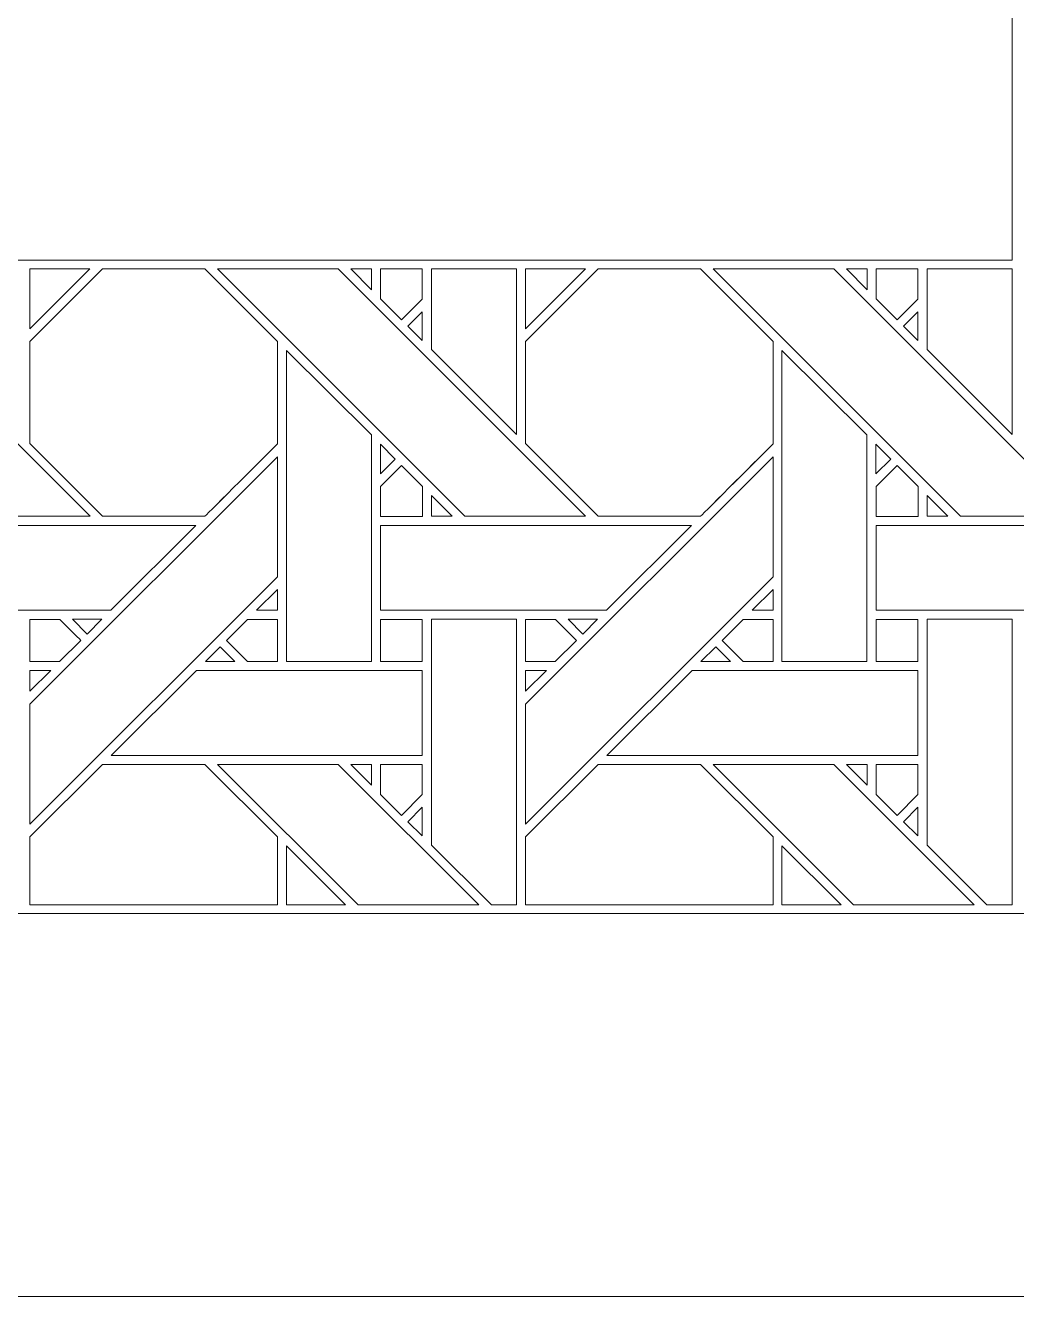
# Model space of a CAD drawing. Header units: inches. Extents: x 6.4 to 18.4, y 3.1 to 15.1.
# Drawn here: x 14.509 to 16.406, y 3.095 to 5.529 of the extents above; entities that cross this region are included whole.
import ezdxf

# ---------------------------------------------------------------- set-up
doc = ezdxf.new("R2010")
doc.units = ezdxf.units.IN
doc.header["$MEASUREMENT"] = 0
doc.layers.add('Design', color=7, linetype='Continuous', lineweight=0)

msp = doc.modelspace()

# ---------------------------------------------------------------- linework, layer by layer
at = {"layer": 'Design'}
for points, knots in [([(18.3821, 15.0948), (18.3821, 15.0948), (6.3829, 15.0948), (6.3829, 15.0948), (6.3829, 15.0948), (6.3829, 3.0948), (6.3829, 3.0948), (6.3829, 3.0948), (18.3829, 3.0948), (18.3829, 3.0948), (18.3829, 3.0948), (18.3829, 15.0948), (18.3829, 15.0948), (18.3829, 15.0948), (18.3821, 15.0948), (18.3821, 15.0948)], [0, 0, 0, 0, 1, 1, 1, 2, 2, 2, 3, 3, 3, 4, 4, 4, 5, 5, 5, 5]), ([(17.6485, 14.3611), (17.6485, 14.3611), (7.1165, 14.3611), (7.1165, 14.3611), (7.1165, 14.3611), (7.1165, 3.8284), (7.1165, 3.8284), (7.1165, 3.8284), (17.6492, 3.8284), (17.6492, 3.8284), (17.6492, 3.8284), (17.6492, 14.3611), (17.6492, 14.3611), (17.6492, 14.3611), (17.6485, 14.3611), (17.6485, 14.3611)], [0, 0, 0, 0, 1, 1, 1, 2, 2, 2, 3, 3, 3, 4, 4, 4, 5, 5, 5, 5]), ([(8.3676, 5.0795), (8.3676, 5.0795), (8.3676, 13.1101), (8.3676, 13.1101), (8.3676, 13.1101), (16.3981, 13.1101), (16.3981, 13.1101), (16.3981, 13.1101), (16.3981, 5.0795), (16.3981, 5.0795), (16.3981, 5.0795), (8.3676, 5.0795), (8.3676, 5.0795)], [0, 0, 0, 0, 1, 1, 1, 2, 2, 2, 3, 3, 3, 4, 4, 4, 4]), ([(14.5179, 5.0628), (14.5179, 5.0628), (14.6326, 5.0628), (14.6326, 5.0628), (14.6326, 5.0628), (14.5179, 4.9481), (14.5179, 4.9481), (14.5179, 4.9481), (14.5179, 5.0628), (14.5179, 5.0628)], [0, 0, 0, 0, 1, 1, 1, 2, 2, 2, 3, 3, 3, 3]), ([(15.2865, 5.0628), (15.2865, 5.0628), (15.4494, 5.0628), (15.4494, 5.0628), (15.4494, 5.0628), (15.4494, 4.7452), (15.4494, 4.7452), (15.4494, 4.7452), (15.2865, 4.9081), (15.2865, 4.9081), (15.2865, 4.9081), (15.2865, 5.0628), (15.2865, 5.0628)], [0, 0, 0, 0, 1, 1, 1, 2, 2, 2, 3, 3, 3, 4, 4, 4, 4]), ([(15.4666, 5.0628), (15.4666, 5.0628), (15.5813, 5.0628), (15.5813, 5.0628), (15.5813, 5.0628), (15.4666, 4.9481), (15.4666, 4.9481), (15.4666, 4.9481), (15.4666, 5.0628), (15.4666, 5.0628)], [0, 0, 0, 0, 1, 1, 1, 2, 2, 2, 3, 3, 3, 3]), ([(16.3982, 5.0628), (16.3982, 5.0628), (16.3982, 4.7452), (16.3982, 4.7452), (16.3982, 4.7452), (16.2352, 4.9081), (16.2352, 4.9081), (16.2352, 4.9081), (16.2352, 5.0628), (16.2352, 5.0628), (16.2352, 5.0628), (16.3982, 5.0628), (16.3982, 5.0628)], [0, 0, 0, 0, 1, 1, 1, 2, 2, 2, 3, 3, 3, 4, 4, 4, 4]), ([(13.9283, 5.0624), (13.9283, 5.0624), (14.1592, 5.0624), (14.1592, 5.0624), (14.1592, 5.0624), (14.6329, 4.5888), (14.6329, 4.5888), (14.6329, 4.5888), (14.4018, 4.5888), (14.4018, 4.5888), (14.4018, 4.5888), (13.9283, 5.0624), (13.9283, 5.0624)], [0, 0, 0, 0, 1, 1, 1, 2, 2, 2, 3, 3, 3, 4, 4, 4, 4]), ([(14.5179, 4.728), (14.5179, 4.728), (14.5179, 4.9237), (14.5179, 4.9237), (14.5179, 4.9237), (14.6566, 5.0624), (14.6566, 5.0624), (14.6566, 5.0624), (14.8528, 5.0624), (14.8528, 5.0624), (14.8528, 5.0624), (14.9915, 4.9237), (14.9915, 4.9237), (14.9915, 4.9237), (14.9915, 4.7274), (14.9915, 4.7274), (14.9737, 4.7095), (14.8618, 4.5978), (14.8528, 4.5888), (14.8528, 4.5888), (14.6571, 4.5888), (14.6571, 4.5888), (14.6571, 4.5888), (14.5179, 4.728), (14.5179, 4.728)], [0, 0, 0, 0, 1, 1, 1, 2, 2, 2, 3, 3, 3, 4, 4, 4, 5, 5, 5, 6, 6, 6, 7, 7, 7, 8, 8, 8, 8]), ([(14.6571, 4.5888), (14.6571, 4.5888), (14.5179, 4.728), (14.5179, 4.728), (14.5179, 4.728), (14.5179, 4.9237), (14.5179, 4.9237), (14.5179, 4.9237), (14.6566, 5.0624), (14.6566, 5.0624), (14.6566, 5.0624), (14.8528, 5.0624), (14.8528, 5.0624), (14.8528, 5.0624), (14.9915, 4.9237), (14.9915, 4.9237), (14.9915, 4.9237), (14.9915, 4.7274), (14.9915, 4.7274), (14.9736, 4.7094), (14.8617, 4.5977), (14.8528, 4.5888), (14.8528, 4.5888), (14.6571, 4.5888), (14.6571, 4.5888)], [0, 0, 0, 0, 1, 1, 1, 2, 2, 2, 3, 3, 3, 4, 4, 4, 5, 5, 5, 6, 6, 6, 7, 7, 7, 8, 8, 8, 8]), ([(14.877, 5.0624), (14.877, 5.0624), (15.1079, 5.0624), (15.1079, 5.0624), (15.1079, 5.0624), (15.5816, 4.5888), (15.5816, 4.5888), (15.5816, 4.5888), (15.3506, 4.5888), (15.3506, 4.5888), (15.3506, 4.5888), (14.877, 5.0624), (14.877, 5.0624)], [0, 0, 0, 0, 1, 1, 1, 2, 2, 2, 3, 3, 3, 4, 4, 4, 4]), ([(15.1715, 5.0624), (15.1715, 5.0624), (15.1715, 5.0226), (15.1715, 5.0226), (15.1715, 5.0226), (15.1321, 5.0624), (15.1321, 5.0624), (15.1321, 5.0624), (15.1715, 5.0624), (15.1715, 5.0624)], [0, 0, 0, 0, 1, 1, 1, 2, 2, 2, 3, 3, 3, 3]), ([(15.269, 5.0624), (15.269, 5.0624), (15.269, 5.0048), (15.269, 5.0048), (15.269, 5.0048), (15.2291, 4.9648), (15.2291, 4.9648), (15.2291, 4.9648), (15.1887, 5.0052), (15.1887, 5.0052), (15.1887, 5.0052), (15.1887, 5.0624), (15.1887, 5.0624), (15.1887, 5.0624), (15.269, 5.0624), (15.269, 5.0624)], [0, 0, 0, 0, 1, 1, 1, 2, 2, 2, 3, 3, 3, 4, 4, 4, 5, 5, 5, 5]), ([(15.2291, 4.9648), (15.2291, 4.9648), (15.1887, 5.0052), (15.1887, 5.0052), (15.1887, 5.0052), (15.1887, 5.0624), (15.1887, 5.0624), (15.1887, 5.0624), (15.269, 5.0624), (15.269, 5.0624), (15.269, 5.0624), (15.269, 5.0048), (15.269, 5.0048), (15.269, 5.0048), (15.2291, 4.9648), (15.2291, 4.9648)], [0, 0, 0, 0, 1, 1, 1, 2, 2, 2, 3, 3, 3, 4, 4, 4, 5, 5, 5, 5]), ([(15.4666, 4.728), (15.4666, 4.728), (15.4666, 4.9237), (15.4666, 4.9237), (15.4666, 4.9237), (15.6053, 5.0624), (15.6053, 5.0624), (15.6053, 5.0624), (15.8015, 5.0624), (15.8015, 5.0624), (15.8015, 5.0624), (15.9403, 4.9237), (15.9403, 4.9237), (15.9403, 4.9237), (15.9403, 4.7274), (15.9403, 4.7274), (15.9225, 4.7095), (15.8105, 4.5978), (15.8016, 4.5888), (15.8016, 4.5888), (15.6058, 4.5888), (15.6058, 4.5888), (15.6058, 4.5888), (15.4666, 4.728), (15.4666, 4.728)], [0, 0, 0, 0, 1, 1, 1, 2, 2, 2, 3, 3, 3, 4, 4, 4, 5, 5, 5, 6, 6, 6, 7, 7, 7, 8, 8, 8, 8]), ([(15.6058, 4.5888), (15.6058, 4.5888), (15.4666, 4.728), (15.4666, 4.728), (15.4666, 4.728), (15.4666, 4.9237), (15.4666, 4.9237), (15.4666, 4.9237), (15.6053, 5.0624), (15.6053, 5.0624), (15.6053, 5.0624), (15.8015, 5.0624), (15.8015, 5.0624), (15.8015, 5.0624), (15.9403, 4.9237), (15.9403, 4.9237), (15.9403, 4.9237), (15.9403, 4.7274), (15.9403, 4.7274), (15.9223, 4.7094), (15.8104, 4.5977), (15.8016, 4.5888), (15.8016, 4.5888), (15.6058, 4.5888), (15.6058, 4.5888)], [0, 0, 0, 0, 1, 1, 1, 2, 2, 2, 3, 3, 3, 4, 4, 4, 5, 5, 5, 6, 6, 6, 7, 7, 7, 8, 8, 8, 8]), ([(15.8257, 5.0624), (15.8257, 5.0624), (16.0567, 5.0624), (16.0567, 5.0624), (16.0567, 5.0624), (16.5303, 4.5888), (16.5303, 4.5888), (16.5303, 4.5888), (16.2993, 4.5888), (16.2993, 4.5888), (16.2993, 4.5888), (15.8257, 5.0624), (15.8257, 5.0624)], [0, 0, 0, 0, 1, 1, 1, 2, 2, 2, 3, 3, 3, 4, 4, 4, 4]), ([(16.1202, 5.0624), (16.1202, 5.0624), (16.1202, 5.0226), (16.1202, 5.0226), (16.1202, 5.0226), (16.0808, 5.0624), (16.0808, 5.0624), (16.0808, 5.0624), (16.1202, 5.0624), (16.1202, 5.0624)], [0, 0, 0, 0, 1, 1, 1, 2, 2, 2, 3, 3, 3, 3]), ([(16.2177, 5.0624), (16.2177, 5.0624), (16.2177, 5.0048), (16.2177, 5.0048), (16.2177, 5.0048), (16.1778, 4.9648), (16.1778, 4.9648), (16.1778, 4.9648), (16.1375, 5.0052), (16.1375, 5.0052), (16.1375, 5.0052), (16.1375, 5.0624), (16.1375, 5.0624), (16.1375, 5.0624), (16.2177, 5.0624), (16.2177, 5.0624)], [0, 0, 0, 0, 1, 1, 1, 2, 2, 2, 3, 3, 3, 4, 4, 4, 5, 5, 5, 5]), ([(16.1778, 4.9648), (16.1778, 4.9648), (16.1375, 5.0052), (16.1375, 5.0052), (16.1375, 5.0052), (16.1375, 5.0624), (16.1375, 5.0624), (16.1375, 5.0624), (16.2177, 5.0624), (16.2177, 5.0624), (16.2177, 5.0624), (16.2177, 5.0048), (16.2177, 5.0048), (16.2177, 5.0048), (16.1778, 4.9648), (16.1778, 4.9648)], [0, 0, 0, 0, 1, 1, 1, 2, 2, 2, 3, 3, 3, 4, 4, 4, 5, 5, 5, 5]), ([(15.269, 4.9806), (15.269, 4.9806), (15.269, 4.9254), (15.269, 4.9254), (15.269, 4.9254), (15.2412, 4.9528), (15.2412, 4.9528), (15.2412, 4.9528), (15.269, 4.9806), (15.269, 4.9806)], [0, 0, 0, 0, 1, 1, 1, 2, 2, 2, 3, 3, 3, 3]), ([(16.2177, 4.9806), (16.2177, 4.9806), (16.2177, 4.9254), (16.2177, 4.9254), (16.2177, 4.9254), (16.1899, 4.9528), (16.1899, 4.9528), (16.1899, 4.9528), (16.2177, 4.9806), (16.2177, 4.9806)], [0, 0, 0, 0, 1, 1, 1, 2, 2, 2, 3, 3, 3, 3]), ([(15.1714, 4.7445), (15.1714, 4.7445), (15.1714, 4.3108), (15.1714, 4.3108), (15.1714, 4.3108), (15.0087, 4.3108), (15.0087, 4.3108), (15.0087, 4.3108), (15.0087, 4.9066), (15.0087, 4.9066), (15.0087, 4.9066), (15.1714, 4.7445), (15.1714, 4.7445)], [0, 0, 0, 0, 1, 1, 1, 2, 2, 2, 3, 3, 3, 4, 4, 4, 4]), ([(16.1201, 4.7445), (16.1201, 4.7445), (16.1201, 4.3108), (16.1201, 4.3108), (16.1201, 4.3108), (15.9574, 4.3108), (15.9574, 4.3108), (15.9574, 4.3108), (15.9574, 4.9066), (15.9574, 4.9066), (15.9574, 4.9066), (16.1201, 4.7445), (16.1201, 4.7445)], [0, 0, 0, 0, 1, 1, 1, 2, 2, 2, 3, 3, 3, 4, 4, 4, 4]), ([(15.1887, 4.6702), (15.1887, 4.6702), (15.1887, 4.727), (15.1887, 4.727), (15.1887, 4.727), (15.2169, 4.6984), (15.2169, 4.6984), (15.2169, 4.6984), (15.1887, 4.6702), (15.1887, 4.6702)], [0, 0, 0, 0, 1, 1, 1, 2, 2, 2, 3, 3, 3, 3]), ([(16.1374, 4.6702), (16.1374, 4.6702), (16.1374, 4.727), (16.1374, 4.727), (16.1374, 4.727), (16.1656, 4.6984), (16.1656, 4.6984), (16.1656, 4.6984), (16.1374, 4.6702), (16.1374, 4.6702)], [0, 0, 0, 0, 1, 1, 1, 2, 2, 2, 3, 3, 3, 3]), ([(14.5179, 4.2294), (14.5179, 4.2294), (14.9915, 4.703), (14.9915, 4.703), (14.9915, 4.703), (14.9915, 4.473), (14.9915, 4.473), (14.9915, 4.473), (14.5179, 3.9994), (14.5179, 3.9994), (14.5179, 3.9994), (14.5179, 4.2294), (14.5179, 4.2294)], [0, 0, 0, 0, 1, 1, 1, 2, 2, 2, 3, 3, 3, 4, 4, 4, 4]), ([(15.4666, 4.2294), (15.4666, 4.2294), (15.9403, 4.703), (15.9403, 4.703), (15.9403, 4.703), (15.9403, 4.473), (15.9403, 4.473), (15.9403, 4.473), (15.4666, 3.9994), (15.4666, 3.9994), (15.4666, 3.9994), (15.4666, 4.2294), (15.4666, 4.2294)], [0, 0, 0, 0, 1, 1, 1, 2, 2, 2, 3, 3, 3, 4, 4, 4, 4]), ([(15.2694, 4.5885), (15.2694, 4.5885), (15.1887, 4.5885), (15.1887, 4.5885), (15.1887, 4.5885), (15.1887, 4.6458), (15.1887, 4.6458), (15.1887, 4.6458), (15.2291, 4.6861), (15.2291, 4.6861), (15.2291, 4.6861), (15.2694, 4.6458), (15.2694, 4.6458), (15.2694, 4.6458), (15.2694, 4.5885), (15.2694, 4.5885)], [0, 0, 0, 0, 1, 1, 1, 2, 2, 2, 3, 3, 3, 4, 4, 4, 5, 5, 5, 5]), ([(15.1887, 4.6458), (15.1887, 4.6458), (15.2291, 4.6861), (15.2291, 4.6861), (15.2291, 4.6861), (15.2694, 4.6458), (15.2694, 4.6458), (15.2694, 4.6458), (15.2694, 4.5885), (15.2694, 4.5885), (15.2694, 4.5885), (15.1887, 4.5885), (15.1887, 4.5885), (15.1887, 4.5885), (15.1887, 4.6458), (15.1887, 4.6458)], [0, 0, 0, 0, 1, 1, 1, 2, 2, 2, 3, 3, 3, 4, 4, 4, 5, 5, 5, 5]), ([(16.2181, 4.5885), (16.2181, 4.5885), (16.1375, 4.5885), (16.1375, 4.5885), (16.1375, 4.5885), (16.1375, 4.6458), (16.1375, 4.6458), (16.1375, 4.6458), (16.1778, 4.6861), (16.1778, 4.6861), (16.1778, 4.6861), (16.2181, 4.6458), (16.2181, 4.6458), (16.2181, 4.6458), (16.2181, 4.5885), (16.2181, 4.5885)], [0, 0, 0, 0, 1, 1, 1, 2, 2, 2, 3, 3, 3, 4, 4, 4, 5, 5, 5, 5]), ([(16.1375, 4.6458), (16.1375, 4.6458), (16.1778, 4.6861), (16.1778, 4.6861), (16.1778, 4.6861), (16.2181, 4.6458), (16.2181, 4.6458), (16.2181, 4.6458), (16.2181, 4.5885), (16.2181, 4.5885), (16.2181, 4.5885), (16.1375, 4.5885), (16.1375, 4.5885), (16.1375, 4.5885), (16.1375, 4.6458), (16.1375, 4.6458)], [0, 0, 0, 0, 1, 1, 1, 2, 2, 2, 3, 3, 3, 4, 4, 4, 5, 5, 5, 5]), ([(15.3264, 4.5888), (15.3264, 4.5888), (15.2866, 4.5888), (15.2866, 4.5888), (15.2866, 4.5888), (15.2866, 4.6286), (15.2866, 4.6286), (15.2866, 4.6286), (15.3264, 4.5888), (15.3264, 4.5888)], [0, 0, 0, 0, 1, 1, 1, 2, 2, 2, 3, 3, 3, 3]), ([(16.2751, 4.5888), (16.2751, 4.5888), (16.2354, 4.5888), (16.2354, 4.5888), (16.2354, 4.5888), (16.2354, 4.6285), (16.2354, 4.6285), (16.2354, 4.6285), (16.2751, 4.5888), (16.2751, 4.5888)], [0, 0, 0, 0, 1, 1, 1, 2, 2, 2, 3, 3, 3, 3]), ([(14.24, 4.4088), (14.24, 4.4088), (14.24, 4.5715), (14.24, 4.5715), (14.24, 4.5715), (14.8357, 4.5715), (14.8357, 4.5715), (14.8357, 4.5715), (14.673, 4.4088), (14.673, 4.4088), (14.673, 4.4088), (14.24, 4.4088), (14.24, 4.4088)], [0, 0, 0, 0, 1, 1, 1, 2, 2, 2, 3, 3, 3, 4, 4, 4, 4]), ([(15.1887, 4.4088), (15.1887, 4.4088), (15.1887, 4.5715), (15.1887, 4.5715), (15.1887, 4.5715), (15.7844, 4.5715), (15.7844, 4.5715), (15.7844, 4.5715), (15.6217, 4.4088), (15.6217, 4.4088), (15.6217, 4.4088), (15.1887, 4.4088), (15.1887, 4.4088)], [0, 0, 0, 0, 1, 1, 1, 2, 2, 2, 3, 3, 3, 4, 4, 4, 4]), ([(16.1375, 4.4088), (16.1375, 4.4088), (16.1375, 4.5715), (16.1375, 4.5715), (16.1375, 4.5715), (16.7332, 4.5715), (16.7332, 4.5715), (16.7332, 4.5715), (16.5704, 4.4088), (16.5704, 4.4088), (16.5704, 4.4088), (16.1375, 4.4088), (16.1375, 4.4088)], [0, 0, 0, 0, 1, 1, 1, 2, 2, 2, 3, 3, 3, 4, 4, 4, 4]), ([(14.9517, 4.4089), (14.9517, 4.4089), (14.9915, 4.4486), (14.9915, 4.4486), (14.9915, 4.4486), (14.9915, 4.4089), (14.9915, 4.4089), (14.9915, 4.4089), (14.9517, 4.4089), (14.9517, 4.4089)], [0, 0, 0, 0, 1, 1, 1, 2, 2, 2, 3, 3, 3, 3]), ([(15.9005, 4.4089), (15.9005, 4.4089), (15.9403, 4.4486), (15.9403, 4.4486), (15.9403, 4.4486), (15.9403, 4.4089), (15.9403, 4.4089), (15.9403, 4.4089), (15.9005, 4.4089), (15.9005, 4.4089)], [0, 0, 0, 0, 1, 1, 1, 2, 2, 2, 3, 3, 3, 3]), ([(14.6153, 4.3512), (14.6153, 4.3512), (14.5748, 4.3107), (14.5748, 4.3107), (14.5748, 4.3107), (14.5179, 4.3107), (14.5179, 4.3107), (14.5179, 4.3107), (14.5179, 4.3915), (14.5179, 4.3915), (14.5179, 4.3915), (14.5749, 4.3915), (14.5749, 4.3915), (14.5801, 4.3864), (14.6108, 4.3556), (14.6153, 4.3512)], [0, 0, 0, 0, 1, 1, 1, 2, 2, 2, 3, 3, 3, 4, 4, 4, 5, 5, 5, 5]), ([(14.5179, 4.3107), (14.5179, 4.3107), (14.5179, 4.3915), (14.5179, 4.3915), (14.5179, 4.3915), (14.5749, 4.3915), (14.5749, 4.3915), (14.5801, 4.3864), (14.6108, 4.3556), (14.6153, 4.3512), (14.6153, 4.3512), (14.5748, 4.3107), (14.5748, 4.3107), (14.5748, 4.3107), (14.5179, 4.3107), (14.5179, 4.3107)], [0, 0, 0, 0, 1, 1, 1, 2, 2, 2, 3, 3, 3, 4, 4, 4, 5, 5, 5, 5]), ([(14.5993, 4.3916), (14.5993, 4.3916), (14.6557, 4.3916), (14.6557, 4.3916), (14.6557, 4.3916), (14.6275, 4.3634), (14.6275, 4.3634), (14.6275, 4.3634), (14.5993, 4.3916), (14.5993, 4.3916)], [0, 0, 0, 0, 1, 1, 1, 2, 2, 2, 3, 3, 3, 3]), ([(14.9915, 4.3107), (14.9915, 4.3107), (14.9344, 4.3107), (14.9344, 4.3107), (14.9344, 4.3107), (14.8941, 4.3511), (14.8941, 4.3511), (14.8941, 4.3511), (14.9345, 4.3915), (14.9345, 4.3915), (14.9345, 4.3915), (14.9915, 4.3915), (14.9915, 4.3915), (14.9915, 4.3915), (14.9915, 4.3107), (14.9915, 4.3107)], [0, 0, 0, 0, 1, 1, 1, 2, 2, 2, 3, 3, 3, 4, 4, 4, 5, 5, 5, 5]), ([(14.9915, 4.3915), (14.9915, 4.3915), (14.9915, 4.3107), (14.9915, 4.3107), (14.9915, 4.3107), (14.9344, 4.3107), (14.9344, 4.3107), (14.9344, 4.3107), (14.8941, 4.3511), (14.8941, 4.3511), (14.8941, 4.3511), (14.9345, 4.3915), (14.9345, 4.3915), (14.9345, 4.3915), (14.9915, 4.3915), (14.9915, 4.3915)], [0, 0, 0, 0, 1, 1, 1, 2, 2, 2, 3, 3, 3, 4, 4, 4, 5, 5, 5, 5]), ([(15.269, 4.3107), (15.269, 4.3107), (15.1887, 4.3107), (15.1887, 4.3107), (15.1887, 4.3107), (15.1887, 4.3915), (15.1887, 4.3915), (15.1887, 4.3915), (15.269, 4.3915), (15.269, 4.3915), (15.269, 4.3915), (15.269, 4.3107), (15.269, 4.3107)], [0, 0, 0, 0, 1, 1, 1, 2, 2, 2, 3, 3, 3, 4, 4, 4, 4]), ([(15.1887, 4.3107), (15.1887, 4.3107), (15.1887, 4.3915), (15.1887, 4.3915), (15.1887, 4.3915), (15.269, 4.3915), (15.269, 4.3915), (15.269, 4.3915), (15.269, 4.3107), (15.269, 4.3107), (15.269, 4.3107), (15.1887, 4.3107), (15.1887, 4.3107)], [0, 0, 0, 0, 1, 1, 1, 2, 2, 2, 3, 3, 3, 4, 4, 4, 4]), ([(15.4494, 3.8448), (15.4494, 3.8448), (15.4011, 3.8448), (15.4011, 3.8448), (15.4011, 3.8448), (15.2865, 3.9594), (15.2865, 3.9594), (15.2865, 3.9594), (15.2865, 4.3916), (15.2865, 4.3916), (15.2865, 4.3916), (15.4494, 4.3916), (15.4494, 4.3916), (15.4494, 4.3916), (15.4494, 3.8448), (15.4494, 3.8448)], [0, 0, 0, 0, 1, 1, 1, 2, 2, 2, 3, 3, 3, 4, 4, 4, 5, 5, 5, 5]), ([(15.564, 4.3512), (15.564, 4.3512), (15.5236, 4.3107), (15.5236, 4.3107), (15.5236, 4.3107), (15.4666, 4.3107), (15.4666, 4.3107), (15.4666, 4.3107), (15.4666, 4.3915), (15.4666, 4.3915), (15.4666, 4.3915), (15.5237, 4.3915), (15.5237, 4.3915), (15.5288, 4.3864), (15.5596, 4.3556), (15.564, 4.3512)], [0, 0, 0, 0, 1, 1, 1, 2, 2, 2, 3, 3, 3, 4, 4, 4, 5, 5, 5, 5]), ([(15.4666, 4.3107), (15.4666, 4.3107), (15.4666, 4.3915), (15.4666, 4.3915), (15.4666, 4.3915), (15.5237, 4.3915), (15.5237, 4.3915), (15.5288, 4.3864), (15.5596, 4.3556), (15.564, 4.3512), (15.564, 4.3512), (15.5236, 4.3107), (15.5236, 4.3107), (15.5236, 4.3107), (15.4666, 4.3107), (15.4666, 4.3107)], [0, 0, 0, 0, 1, 1, 1, 2, 2, 2, 3, 3, 3, 4, 4, 4, 5, 5, 5, 5]), ([(15.548, 4.3916), (15.548, 4.3916), (15.6045, 4.3916), (15.6045, 4.3916), (15.6045, 4.3916), (15.5762, 4.3634), (15.5762, 4.3634), (15.5762, 4.3634), (15.548, 4.3916), (15.548, 4.3916)], [0, 0, 0, 0, 1, 1, 1, 2, 2, 2, 3, 3, 3, 3]), ([(15.9403, 4.3107), (15.9403, 4.3107), (15.8832, 4.3107), (15.8832, 4.3107), (15.8832, 4.3107), (15.8428, 4.3511), (15.8428, 4.3511), (15.8428, 4.3511), (15.8832, 4.3915), (15.8832, 4.3915), (15.8832, 4.3915), (15.9403, 4.3915), (15.9403, 4.3915), (15.9403, 4.3915), (15.9403, 4.3107), (15.9403, 4.3107)], [0, 0, 0, 0, 1, 1, 1, 2, 2, 2, 3, 3, 3, 4, 4, 4, 5, 5, 5, 5]), ([(15.9403, 4.3915), (15.9403, 4.3915), (15.9403, 4.3107), (15.9403, 4.3107), (15.9403, 4.3107), (15.8832, 4.3107), (15.8832, 4.3107), (15.8832, 4.3107), (15.8428, 4.3511), (15.8428, 4.3511), (15.8428, 4.3511), (15.8832, 4.3915), (15.8832, 4.3915), (15.8832, 4.3915), (15.9403, 4.3915), (15.9403, 4.3915)], [0, 0, 0, 0, 1, 1, 1, 2, 2, 2, 3, 3, 3, 4, 4, 4, 5, 5, 5, 5]), ([(16.2177, 4.3107), (16.2177, 4.3107), (16.1375, 4.3107), (16.1375, 4.3107), (16.1375, 4.3107), (16.1375, 4.3915), (16.1375, 4.3915), (16.1375, 4.3915), (16.2177, 4.3915), (16.2177, 4.3915), (16.2177, 4.3915), (16.2177, 4.3107), (16.2177, 4.3107)], [0, 0, 0, 0, 1, 1, 1, 2, 2, 2, 3, 3, 3, 4, 4, 4, 4]), ([(16.1375, 4.3107), (16.1375, 4.3107), (16.1375, 4.3915), (16.1375, 4.3915), (16.1375, 4.3915), (16.2177, 4.3915), (16.2177, 4.3915), (16.2177, 4.3915), (16.2177, 4.3107), (16.2177, 4.3107), (16.2177, 4.3107), (16.1375, 4.3107), (16.1375, 4.3107)], [0, 0, 0, 0, 1, 1, 1, 2, 2, 2, 3, 3, 3, 4, 4, 4, 4]), ([(16.3982, 3.8448), (16.3982, 3.8448), (16.3498, 3.8448), (16.3498, 3.8448), (16.3498, 3.8448), (16.2352, 3.9594), (16.2352, 3.9594), (16.2352, 3.9594), (16.2352, 4.3916), (16.2352, 4.3916), (16.2352, 4.3916), (16.3982, 4.3916), (16.3982, 4.3916), (16.3982, 4.3916), (16.3982, 3.8448), (16.3982, 3.8448)], [0, 0, 0, 0, 1, 1, 1, 2, 2, 2, 3, 3, 3, 4, 4, 4, 5, 5, 5, 5]), ([(14.9102, 4.3108), (14.9102, 4.3108), (14.8537, 4.3108), (14.8537, 4.3108), (14.8537, 4.3108), (14.8819, 4.339), (14.8819, 4.339), (14.8819, 4.339), (14.9102, 4.3108), (14.9102, 4.3108)], [0, 0, 0, 0, 1, 1, 1, 2, 2, 2, 3, 3, 3, 3]), ([(15.8589, 4.3108), (15.8589, 4.3108), (15.8024, 4.3108), (15.8024, 4.3108), (15.8024, 4.3108), (15.8307, 4.339), (15.8307, 4.339), (15.8307, 4.339), (15.8589, 4.3108), (15.8589, 4.3108)], [0, 0, 0, 0, 1, 1, 1, 2, 2, 2, 3, 3, 3, 3]), ([(14.5577, 4.2936), (14.5577, 4.2936), (14.5179, 4.2538), (14.5179, 4.2538), (14.5179, 4.2538), (14.5179, 4.2936), (14.5179, 4.2936), (14.5179, 4.2936), (14.5577, 4.2936), (14.5577, 4.2936)], [0, 0, 0, 0, 1, 1, 1, 2, 2, 2, 3, 3, 3, 3]), ([(14.6737, 4.1308), (14.6737, 4.1308), (14.8365, 4.2936), (14.8365, 4.2936), (14.8365, 4.2936), (15.269, 4.2936), (15.269, 4.2936), (15.269, 4.2936), (15.269, 4.1308), (15.269, 4.1308), (15.269, 4.1308), (14.6737, 4.1308), (14.6737, 4.1308)], [0, 0, 0, 0, 1, 1, 1, 2, 2, 2, 3, 3, 3, 4, 4, 4, 4]), ([(15.5064, 4.2936), (15.5064, 4.2936), (15.4666, 4.2538), (15.4666, 4.2538), (15.4666, 4.2538), (15.4666, 4.2936), (15.4666, 4.2936), (15.4666, 4.2936), (15.5064, 4.2936), (15.5064, 4.2936)], [0, 0, 0, 0, 1, 1, 1, 2, 2, 2, 3, 3, 3, 3]), ([(15.6224, 4.1308), (15.6224, 4.1308), (15.7853, 4.2936), (15.7853, 4.2936), (15.7853, 4.2936), (16.2177, 4.2936), (16.2177, 4.2936), (16.2177, 4.2936), (16.2177, 4.1308), (16.2177, 4.1308), (16.2177, 4.1308), (15.6224, 4.1308), (15.6224, 4.1308)], [0, 0, 0, 0, 1, 1, 1, 2, 2, 2, 3, 3, 3, 4, 4, 4, 4]), ([(14.9915, 3.8448), (14.9915, 3.8448), (14.5179, 3.8448), (14.5179, 3.8448), (14.5179, 3.8448), (14.5179, 3.9749), (14.5179, 3.9749), (14.5179, 3.9749), (14.6566, 4.1136), (14.6566, 4.1136), (14.6566, 4.1136), (14.8528, 4.1136), (14.8528, 4.1136), (14.8528, 4.1136), (14.9915, 3.9749), (14.9915, 3.9749), (14.9915, 3.9749), (14.9915, 3.8448), (14.9915, 3.8448)], [0, 0, 0, 0, 1, 1, 1, 2, 2, 2, 3, 3, 3, 4, 4, 4, 5, 5, 5, 6, 6, 6, 6]), ([(14.9915, 3.8448), (14.9915, 3.8448), (14.5179, 3.8448), (14.5179, 3.8448), (14.5179, 3.8448), (14.5179, 3.9749), (14.5179, 3.9749), (14.5179, 3.9749), (14.6566, 4.1136), (14.6566, 4.1136), (14.6566, 4.1136), (14.8528, 4.1136), (14.8528, 4.1136), (14.8528, 4.1136), (14.9915, 3.9749), (14.9915, 3.9749), (14.9915, 3.9749), (14.9915, 3.8448), (14.9915, 3.8448)], [0, 0, 0, 0, 1, 1, 1, 2, 2, 2, 3, 3, 3, 4, 4, 4, 5, 5, 5, 6, 6, 6, 6]), ([(15.1459, 3.8448), (15.1459, 3.8448), (14.877, 4.1137), (14.877, 4.1137), (14.877, 4.1137), (15.1079, 4.1137), (15.1079, 4.1137), (15.1079, 4.1137), (15.3769, 3.8448), (15.3769, 3.8448), (15.3769, 3.8448), (15.1459, 3.8448), (15.1459, 3.8448)], [0, 0, 0, 0, 1, 1, 1, 2, 2, 2, 3, 3, 3, 4, 4, 4, 4]), ([(15.1715, 4.1137), (15.1715, 4.1137), (15.1715, 4.0739), (15.1715, 4.0739), (15.1715, 4.0739), (15.1321, 4.1137), (15.1321, 4.1137), (15.1321, 4.1137), (15.1715, 4.1137), (15.1715, 4.1137)], [0, 0, 0, 0, 1, 1, 1, 2, 2, 2, 3, 3, 3, 3]), ([(15.269, 4.0561), (15.269, 4.0561), (15.2291, 4.0161), (15.2291, 4.0161), (15.2291, 4.0161), (15.1887, 4.0564), (15.1887, 4.0564), (15.1887, 4.0564), (15.1887, 4.1137), (15.1887, 4.1137), (15.1887, 4.1137), (15.269, 4.1137), (15.269, 4.1137), (15.269, 4.1137), (15.269, 4.0561), (15.269, 4.0561)], [0, 0, 0, 0, 1, 1, 1, 2, 2, 2, 3, 3, 3, 4, 4, 4, 5, 5, 5, 5]), ([(15.2291, 4.0161), (15.2291, 4.0161), (15.1887, 4.0564), (15.1887, 4.0564), (15.1887, 4.0564), (15.1887, 4.1137), (15.1887, 4.1137), (15.1887, 4.1137), (15.269, 4.1137), (15.269, 4.1137), (15.269, 4.1137), (15.269, 4.0561), (15.269, 4.0561), (15.269, 4.0561), (15.2291, 4.0161), (15.2291, 4.0161)], [0, 0, 0, 0, 1, 1, 1, 2, 2, 2, 3, 3, 3, 4, 4, 4, 5, 5, 5, 5]), ([(15.9403, 3.8448), (15.9403, 3.8448), (15.4666, 3.8448), (15.4666, 3.8448), (15.4666, 3.8448), (15.4666, 3.9749), (15.4666, 3.9749), (15.4666, 3.9749), (15.6053, 4.1136), (15.6053, 4.1136), (15.6053, 4.1136), (15.8015, 4.1136), (15.8015, 4.1136), (15.8015, 4.1136), (15.9403, 3.9749), (15.9403, 3.9749), (15.9403, 3.9749), (15.9403, 3.8448), (15.9403, 3.8448)], [0, 0, 0, 0, 1, 1, 1, 2, 2, 2, 3, 3, 3, 4, 4, 4, 5, 5, 5, 6, 6, 6, 6]), ([(15.9403, 3.8448), (15.9403, 3.8448), (15.4666, 3.8448), (15.4666, 3.8448), (15.4666, 3.8448), (15.4666, 3.9749), (15.4666, 3.9749), (15.4666, 3.9749), (15.6053, 4.1136), (15.6053, 4.1136), (15.6053, 4.1136), (15.8015, 4.1136), (15.8015, 4.1136), (15.8015, 4.1136), (15.9403, 3.9749), (15.9403, 3.9749), (15.9403, 3.9749), (15.9403, 3.8448), (15.9403, 3.8448)], [0, 0, 0, 0, 1, 1, 1, 2, 2, 2, 3, 3, 3, 4, 4, 4, 5, 5, 5, 6, 6, 6, 6]), ([(16.0946, 3.8448), (16.0946, 3.8448), (15.8257, 4.1137), (15.8257, 4.1137), (15.8257, 4.1137), (16.0567, 4.1137), (16.0567, 4.1137), (16.0567, 4.1137), (16.3256, 3.8448), (16.3256, 3.8448), (16.3256, 3.8448), (16.0946, 3.8448), (16.0946, 3.8448)], [0, 0, 0, 0, 1, 1, 1, 2, 2, 2, 3, 3, 3, 4, 4, 4, 4]), ([(16.1202, 4.1137), (16.1202, 4.1137), (16.1202, 4.0739), (16.1202, 4.0739), (16.1202, 4.0739), (16.0808, 4.1137), (16.0808, 4.1137), (16.0808, 4.1137), (16.1202, 4.1137), (16.1202, 4.1137)], [0, 0, 0, 0, 1, 1, 1, 2, 2, 2, 3, 3, 3, 3]), ([(16.2177, 4.0561), (16.2177, 4.0561), (16.1778, 4.0161), (16.1778, 4.0161), (16.1778, 4.0161), (16.1375, 4.0564), (16.1375, 4.0564), (16.1375, 4.0564), (16.1375, 4.1137), (16.1375, 4.1137), (16.1375, 4.1137), (16.2177, 4.1137), (16.2177, 4.1137), (16.2177, 4.1137), (16.2177, 4.0561), (16.2177, 4.0561)], [0, 0, 0, 0, 1, 1, 1, 2, 2, 2, 3, 3, 3, 4, 4, 4, 5, 5, 5, 5]), ([(16.1778, 4.0161), (16.1778, 4.0161), (16.1375, 4.0564), (16.1375, 4.0564), (16.1375, 4.0564), (16.1375, 4.1137), (16.1375, 4.1137), (16.1375, 4.1137), (16.2177, 4.1137), (16.2177, 4.1137), (16.2177, 4.1137), (16.2177, 4.0561), (16.2177, 4.0561), (16.2177, 4.0561), (16.1778, 4.0161), (16.1778, 4.0161)], [0, 0, 0, 0, 1, 1, 1, 2, 2, 2, 3, 3, 3, 4, 4, 4, 5, 5, 5, 5]), ([(15.269, 4.0319), (15.269, 4.0319), (15.269, 3.9767), (15.269, 3.9767), (15.269, 3.9767), (15.2412, 4.0041), (15.2412, 4.0041), (15.2412, 4.0041), (15.269, 4.0319), (15.269, 4.0319)], [0, 0, 0, 0, 1, 1, 1, 2, 2, 2, 3, 3, 3, 3]), ([(16.2177, 4.0318), (16.2177, 4.0318), (16.2177, 3.9767), (16.2177, 3.9767), (16.2177, 3.9767), (16.1899, 4.0041), (16.1899, 4.0041), (16.1899, 4.0041), (16.2177, 4.0318), (16.2177, 4.0318)], [0, 0, 0, 0, 1, 1, 1, 2, 2, 2, 3, 3, 3, 3]), ([(15.0087, 3.8448), (15.0087, 3.8448), (15.0087, 3.9579), (15.0087, 3.9579), (15.0087, 3.9579), (15.1222, 3.8448), (15.1222, 3.8448), (15.1222, 3.8448), (15.0087, 3.8448), (15.0087, 3.8448)], [0, 0, 0, 0, 1, 1, 1, 2, 2, 2, 3, 3, 3, 3]), ([(15.9574, 3.8448), (15.9574, 3.8448), (15.9574, 3.9579), (15.9574, 3.9579), (15.9574, 3.9579), (16.0709, 3.8448), (16.0709, 3.8448), (16.0709, 3.8448), (15.9574, 3.8448), (15.9574, 3.8448)], [0, 0, 0, 0, 1, 1, 1, 2, 2, 2, 3, 3, 3, 3])]:
    msp.add_open_spline(points, degree=3, knots=knots, dxfattribs=at)

doc.saveas('drawing.dxf')
